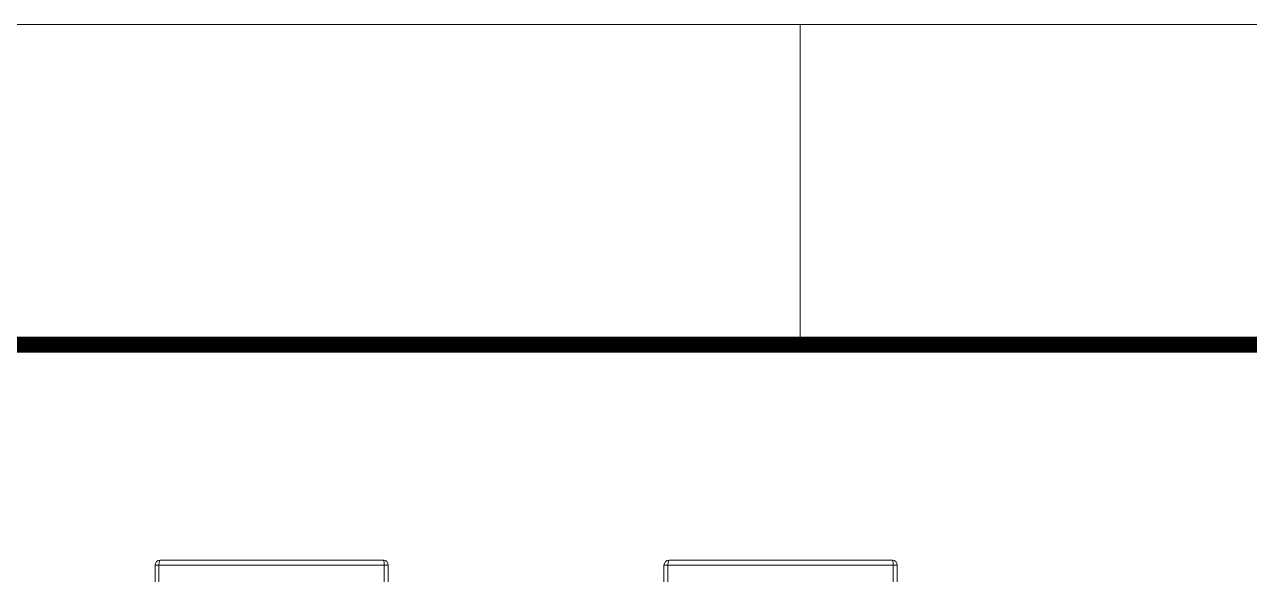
# Model space of a CAD drawing. Header units: millimetres. Extents: x 33157 to 59611, y -29750 to 1750.
# Drawn here: x 54167.2 to 54357.4, y 1663.2 to 1748.6 of the extents above; entities that cross this region are included whole.
import ezdxf

# ---------------------------------------------------------------- set-up
doc = ezdxf.new("R2010")
doc.units = ezdxf.units.MM
doc.layers.get('0').update_dxf_attribs({"lineweight": 18})
doc.layers.add('细实线', color=7, linetype='Continuous', lineweight=20)
doc.styles.add('HZ', font='arial.ttf')

# ---------------------------------------------------------------- blocks, each defined once
blk = doc.blocks.new('和利时横图框')
blk.add_line((51278.78, 2358.48), (51278.78, 2308.73))
blk.add_lwpolyline([(50096.91, 269.31), (53051.59, 269.31), (53051.59, 2358.48), (50096.91, 2358.48)], close=True)
blk.add_lwpolyline([(50221.27, 319.05, 2.49, 2.49, 0), (53001.84, 319.05, 2.49, 2.49, 0), (53001.84, 2308.73, 2.49, 2.49, 0), (50221.27, 2308.73, 2.49, 2.49, 0)], format="xyseb", close=True)
at = {"color": 3, "style": 'HZ'}
for tag, p, height in [('工程名称', (52244.96, 517.73), 28.33), ('设计人', (51828.2, 464.14), 24), ('设计时间', (52033.27, 464.54), 24), ('审核人', (51826.82, 419.74), 24), ('设计时间', (52033.27, 421.17), 24), ('图纸编号', (52420.84, 373.66), 24.79), ('批准人', (51828.28, 330.45), 24), ('设计时间', (52033.27, 331.46), 24)]:
    blk.add_attdef(tag, p, '', height=height, dxfattribs=at)
at = {"style": 'HZ'}
for tag, p, height in [('北京和利时自动化驱动技术有限公司', (51649.92, 520.69), 24.79), ('图纸阶段', (52857.22, 518.92), 24.79), ('图纸名称', (52301.11, 424.67), 42.5), ('会签人', (51825.94, 376.93), 24)]:
    blk.add_attdef(tag, p, '', height=height, dxfattribs=at)
at = {"color": 0, "style": 'HZ'}
blk.add_attdef('页码', (52501.6, 331.93), '', height=20, dxfattribs=at)

msp = doc.modelspace()

# ---------------------------------------------------------------- linework, layer by layer
at = {"lineweight": 9}
for p, q in [((54187.5, 1664.61), (54187.5, 1500.22)), ((54188.12, 1664.61), (54188.12, 1600.25)), ((54223.1, 1664.61), (54223.1, 1600.25)), ((54223.7, 1664.61), (54223.7, 1537.45)), ((54266.52, 1664.61), (54266.52, 1500.22)), ((54267.14, 1664.61), (54267.14, 1600.25)), ((54302.12, 1664.61), (54302.12, 1600.25)), ((54302.72, 1664.61), (54302.72, 1537.45))]:
    msp.add_line(p, q, dxfattribs=at)
for points in [[(54187.5, 1664.61), (54187.5, 1664.61), (54223.7, 1664.61), (54223.7, 1664.61)], [(54222.9, 1665.41), (54222.9, 1665.41), (54188.3, 1665.41), (54188.3, 1665.41)], [(54266.52, 1664.61), (54266.52, 1664.61), (54302.72, 1664.61), (54302.72, 1664.61)], [(54301.92, 1665.41), (54301.92, 1665.41), (54267.32, 1665.41), (54267.32, 1665.41)]]:
    msp.add_open_spline(points, degree=3, dxfattribs=at)
for points, knots in [([(54188.3, 1665.41), (54188.3, 1665.41), (54188, 1665.34), (54188, 1665.34), (54188, 1665.34), (54187.74, 1665.18), (54187.74, 1665.18), (54187.74, 1665.18), (54187.57, 1664.91), (54187.57, 1664.91), (54187.57, 1664.91), (54187.5, 1664.61), (54187.5, 1664.61)], [0, 0, 0, 0, 147725.416516, 147725.416516, 147725.416516, 295450.833032, 295450.833032, 295450.833032, 443176.249548, 443176.249548, 443176.249548, 590901.666064, 590901.666064, 590901.666064, 590901.666064]), ([(54188.12, 1664.61), (54188.12, 1664.61), (54188.13, 1665.03), (54188.13, 1665.03), (54188.13, 1665.03), (54188.18, 1665.24), (54188.18, 1665.24), (54188.18, 1665.24), (54188.22, 1665.34), (54188.22, 1665.34), (54188.22, 1665.34), (54188.3, 1665.41), (54188.3, 1665.41)], [0, 0, 0, 0, 147726.547379, 147726.547379, 147726.547379, 295453.094758, 295453.094758, 295453.094758, 443179.642137, 443179.642137, 443179.642137, 590906.189516, 590906.189516, 590906.189516, 590906.189516]), ([(54223.7, 1664.61), (54223.7, 1664.61), (54223.65, 1664.91), (54223.65, 1664.91), (54223.65, 1664.91), (54223.47, 1665.18), (54223.47, 1665.18), (54223.47, 1665.18), (54223.22, 1665.34), (54223.22, 1665.34), (54223.22, 1665.34), (54222.9, 1665.41), (54222.9, 1665.41)], [0, 0, 0, 0, 147824.26508, 147824.26508, 147824.26508, 295648.530161, 295648.530161, 295648.530161, 443472.795241, 443472.795241, 443472.795241, 591297.060321, 591297.060321, 591297.060321, 591297.060321]), ([(54223.1, 1664.61), (54223.1, 1664.61), (54223.07, 1665.03), (54223.07, 1665.03), (54223.07, 1665.03), (54223.03, 1665.24), (54223.03, 1665.24), (54223.03, 1665.24), (54222.98, 1665.34), (54222.98, 1665.34), (54222.98, 1665.34), (54222.9, 1665.41), (54222.9, 1665.41)], [0, 0, 0, 0, 147822.998294, 147822.998294, 147822.998294, 295645.996589, 295645.996589, 295645.996589, 443468.994883, 443468.994883, 443468.994883, 591291.993177, 591291.993177, 591291.993177, 591291.993177]), ([(54267.32, 1665.41), (54267.32, 1665.41), (54267.02, 1665.34), (54267.02, 1665.34), (54267.02, 1665.34), (54266.76, 1665.18), (54266.76, 1665.18), (54266.76, 1665.18), (54266.59, 1664.91), (54266.59, 1664.91), (54266.59, 1664.91), (54266.52, 1664.61), (54266.52, 1664.61)], [0, 0, 0, 0, 147944.055786, 147944.055786, 147944.055786, 295888.111573, 295888.111573, 295888.111573, 443832.167359, 443832.167359, 443832.167359, 591776.223146, 591776.223146, 591776.223146, 591776.223146]), ([(54267.14, 1664.61), (54267.14, 1664.61), (54267.16, 1665.03), (54267.16, 1665.03), (54267.16, 1665.03), (54267.21, 1665.24), (54267.21, 1665.24), (54267.21, 1665.24), (54267.24, 1665.34), (54267.24, 1665.34), (54267.24, 1665.34), (54267.32, 1665.41), (54267.32, 1665.41)], [0, 0, 0, 0, 147945.186653, 147945.186653, 147945.186653, 295890.373306, 295890.373306, 295890.373306, 443835.559959, 443835.559959, 443835.559959, 591780.746612, 591780.746612, 591780.746612, 591780.746612]), ([(54302.72, 1664.61), (54302.72, 1664.61), (54302.67, 1664.91), (54302.67, 1664.91), (54302.67, 1664.91), (54302.49, 1665.18), (54302.49, 1665.18), (54302.49, 1665.18), (54302.24, 1665.34), (54302.24, 1665.34), (54302.24, 1665.34), (54301.92, 1665.41), (54301.92, 1665.41)], [0, 0, 0, 0, 148042.904457, 148042.904457, 148042.904457, 296085.808914, 296085.808914, 296085.808914, 444128.713372, 444128.713372, 444128.713372, 592171.617829, 592171.617829, 592171.617829, 592171.617829]), ([(54302.12, 1664.61), (54302.12, 1664.61), (54302.09, 1665.03), (54302.09, 1665.03), (54302.09, 1665.03), (54302.06, 1665.24), (54302.06, 1665.24), (54302.06, 1665.24), (54302.01, 1665.34), (54302.01, 1665.34), (54302.01, 1665.34), (54301.92, 1665.41), (54301.92, 1665.41)], [0, 0, 0, 0, 148041.637666, 148041.637666, 148041.637666, 296083.275333, 296083.275333, 296083.275333, 444124.912999, 444124.912999, 444124.912999, 592166.550665, 592166.550665, 592166.550665, 592166.550665])]:
    msp.add_open_spline(points, degree=3, knots=knots, dxfattribs=at)

# ---------------------------------------------------------------- block references
at = {"layer": '细实线'}
msp.add_blockref('和利时横图框', (3008.87, -609.84), dxfattribs=at)

doc.saveas('drawing.dxf')
